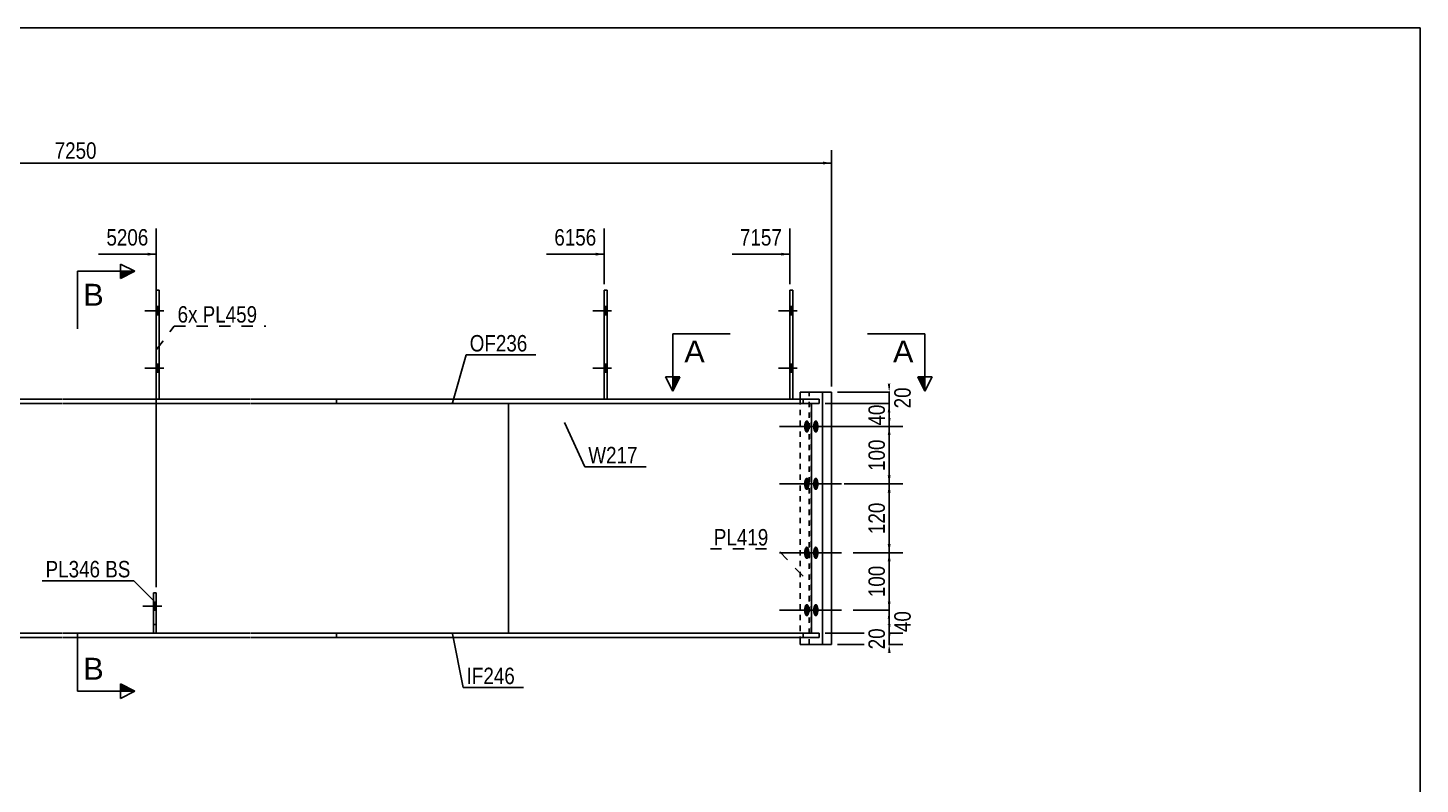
# Model space of a CAD drawing. Header units: millimetres. Extents: x -338 to 65, y -172 to 106.
# Drawn here: x -177.9 to 64.7, y -26.3 to 105.5 of the extents above; entities that cross this region are included whole.
import ezdxf

# ---------------------------------------------------------------- set-up
doc = ezdxf.new("R2010")
doc.units = ezdxf.units.MM
doc.linetypes.add('DXK_LINE_DOT1', pattern=[1.8814, 0.9407, -0.9407])
doc.linetypes.add('DXK_LINE_DOT2', pattern=[3.9198, 1.9599, -1.9599])
doc.styles.add('Arial', font='ARIAL.TTF', dxfattribs={"height": 0.2})
doc.styles.add('Arial Narrow', font='ARIALN.TTF', dxfattribs={"height": 0.2})

# ---------------------------------------------------------------- blocks, each defined once
blk = doc.blocks.new('Unknown-629262135-1210')
at = {"color": 5, "linetype": 'Continuous'}
for p, q in [((64.7, 105.51), (-335.3, 105.51)), ((64.7, -171.49), (64.7, 105.51))]:
    blk.add_line(p, q, dxfattribs=at)
blk = doc.blocks.new('Bolt-629262135-1616 - 1609')
at = {"linetype": 'Continuous'}
for points in [[(-44.64, 55.5), (-44.64, 56.9), (-45.14, 56.9), (-45.14, 55.5)], [(-44.64, 55.5), (-44.64, 56.9), (-45.14, 56.9), (-45.14, 55.5)], [(-44.64, 45.5), (-44.64, 46.9), (-45.14, 46.9), (-45.14, 45.5)], [(-44.64, 45.5), (-44.64, 46.9), (-45.14, 46.9), (-45.14, 45.5)]]:
    blk.add_hatch(color=3, dxfattribs=at).paths.add_polyline_path(points)
at = {"color": 3, "linetype": 'Continuous'}
for p, q in [((-43.84, 56.2), (-47.14, 56.2)), ((-43.84, 56.2), (-47.14, 56.2)), ((-44.64, 56.9), (-45.14, 56.9)), ((-44.64, 56.9), (-45.14, 56.9)), ((-44.64, 55.5), (-45.14, 55.5)), ((-44.64, 55.5), (-45.14, 55.5)), ((-43.84, 46.2), (-47.14, 46.2)), ((-43.84, 46.2), (-47.14, 46.2)), ((-44.64, 46.9), (-45.14, 46.9)), ((-44.64, 46.9), (-45.14, 46.9)), ((-44.64, 45.5), (-45.14, 45.5)), ((-44.64, 45.5), (-45.14, 45.5))]:
    blk.add_line(p, q, dxfattribs=at)
blk = doc.blocks.new('Bolt-629262135-1618 - 1609')
at = {"linetype": 'Continuous'}
blk.add_hatch(color=3, dxfattribs=at).paths.add_polyline_path([(-155.54, 4), (-155.54, 5.4), (-156.04, 5.4), (-156.04, 4)])
at = {"color": 3, "linetype": 'Continuous'}
for p, q in [((-155.54, 5.4), (-156.04, 5.4)), ((-154.59, 4.7), (-157.89, 4.7)), ((-155.54, 4), (-156.04, 4))]:
    blk.add_line(p, q, dxfattribs=at)
blk = doc.blocks.new('Bolt-629262135-1619 - 1609')
at = {"color": 3, "linetype": 'DXK_LINE_DOT2'}
for p, q in [((-155.54, 5.4), (-156.04, 5.4)), ((-154.59, 4.7), (-157.89, 4.7)), ((-155.54, 4), (-156.04, 4))]:
    blk.add_line(p, q, dxfattribs=at)
blk = doc.blocks.new('Bolt-629262135-1624 - 1609')
at = {"linetype": 'Continuous'}
for points in [[(-41.69, 36), (-41.7, 35.77), (-41.73, 35.55), (-41.78, 35.35), (-41.85, 35.18), (-41.94, 35.05), (-42.03, 34.95), (-42.13, 34.91), (-42.24, 34.91), (-42.34, 34.95), (-42.43, 35.05), (-42.52, 35.18), (-42.59, 35.35), (-42.64, 35.55), (-42.67, 35.77), (-42.68, 36), (-42.67, 36.23), (-42.64, 36.45), (-42.59, 36.65), (-42.52, 36.82), (-42.43, 36.95), (-42.34, 37.05), (-42.24, 37.09), (-42.13, 37.09), (-42.03, 37.05), (-41.94, 36.95), (-41.85, 36.82), (-41.78, 36.65), (-41.73, 36.45), (-41.7, 36.23)], [(-40.12, 36), (-40.13, 35.77), (-40.16, 35.55), (-40.21, 35.35), (-40.28, 35.18), (-40.37, 35.05), (-40.46, 34.95), (-40.56, 34.91), (-40.67, 34.91), (-40.77, 34.95), (-40.86, 35.05), (-40.95, 35.18), (-41.02, 35.35), (-41.07, 35.55), (-41.1, 35.77), (-41.11, 36), (-41.1, 36.23), (-41.07, 36.45), (-41.02, 36.65), (-40.95, 36.82), (-40.86, 36.95), (-40.77, 37.05), (-40.67, 37.09), (-40.56, 37.09), (-40.46, 37.05), (-40.37, 36.95), (-40.28, 36.82), (-40.21, 36.65), (-40.16, 36.45), (-40.13, 36.23)], [(-41.69, 26), (-41.7, 25.77), (-41.73, 25.55), (-41.78, 25.35), (-41.85, 25.18), (-41.94, 25.05), (-42.03, 24.95), (-42.13, 24.91), (-42.24, 24.91), (-42.34, 24.95), (-42.43, 25.05), (-42.52, 25.18), (-42.59, 25.35), (-42.64, 25.55), (-42.67, 25.77), (-42.68, 26), (-42.67, 26.23), (-42.64, 26.45), (-42.59, 26.65), (-42.52, 26.82), (-42.43, 26.95), (-42.34, 27.05), (-42.24, 27.09), (-42.13, 27.09), (-42.03, 27.05), (-41.94, 26.95), (-41.85, 26.82), (-41.78, 26.65), (-41.73, 26.45), (-41.7, 26.23)], [(-40.12, 26), (-40.13, 25.77), (-40.16, 25.55), (-40.21, 25.35), (-40.28, 25.18), (-40.37, 25.05), (-40.46, 24.95), (-40.56, 24.91), (-40.67, 24.91), (-40.77, 24.95), (-40.86, 25.05), (-40.95, 25.18), (-41.02, 25.35), (-41.07, 25.55), (-41.1, 25.77), (-41.11, 26), (-41.1, 26.23), (-41.07, 26.45), (-41.02, 26.65), (-40.95, 26.82), (-40.86, 26.95), (-40.77, 27.05), (-40.67, 27.09), (-40.56, 27.09), (-40.46, 27.05), (-40.37, 26.95), (-40.28, 26.82), (-40.21, 26.65), (-40.16, 26.45), (-40.13, 26.23)], [(-41.69, 14), (-41.7, 13.77), (-41.73, 13.55), (-41.78, 13.35), (-41.85, 13.18), (-41.94, 13.05), (-42.03, 12.95), (-42.13, 12.91), (-42.24, 12.91), (-42.34, 12.95), (-42.43, 13.05), (-42.52, 13.18), (-42.59, 13.35), (-42.64, 13.55), (-42.67, 13.77), (-42.68, 14), (-42.67, 14.23), (-42.64, 14.45), (-42.59, 14.65), (-42.52, 14.82), (-42.43, 14.95), (-42.34, 15.05), (-42.24, 15.09), (-42.13, 15.09), (-42.03, 15.05), (-41.94, 14.95), (-41.85, 14.82), (-41.78, 14.65), (-41.73, 14.45), (-41.7, 14.23)], [(-40.12, 14), (-40.13, 13.77), (-40.16, 13.55), (-40.21, 13.35), (-40.28, 13.18), (-40.37, 13.05), (-40.46, 12.95), (-40.56, 12.91), (-40.67, 12.91), (-40.77, 12.95), (-40.86, 13.05), (-40.95, 13.18), (-41.02, 13.35), (-41.07, 13.55), (-41.1, 13.77), (-41.11, 14), (-41.1, 14.23), (-41.07, 14.45), (-41.02, 14.65), (-40.95, 14.82), (-40.86, 14.95), (-40.77, 15.05), (-40.67, 15.09), (-40.56, 15.09), (-40.46, 15.05), (-40.37, 14.95), (-40.28, 14.82), (-40.21, 14.65), (-40.16, 14.45), (-40.13, 14.23)], [(-41.69, 4), (-41.7, 3.77), (-41.73, 3.55), (-41.78, 3.35), (-41.85, 3.18), (-41.94, 3.05), (-42.03, 2.95), (-42.13, 2.91), (-42.24, 2.91), (-42.34, 2.95), (-42.43, 3.05), (-42.52, 3.18), (-42.59, 3.35), (-42.64, 3.55), (-42.67, 3.77), (-42.68, 4), (-42.67, 4.23), (-42.64, 4.45), (-42.59, 4.65), (-42.52, 4.82), (-42.43, 4.95), (-42.34, 5.05), (-42.24, 5.09), (-42.13, 5.09), (-42.03, 5.05), (-41.94, 4.95), (-41.85, 4.82), (-41.78, 4.65), (-41.73, 4.45), (-41.7, 4.23)], [(-40.12, 4), (-40.13, 3.77), (-40.16, 3.55), (-40.21, 3.35), (-40.28, 3.18), (-40.37, 3.05), (-40.46, 2.95), (-40.56, 2.91), (-40.67, 2.91), (-40.77, 2.95), (-40.86, 3.05), (-40.95, 3.18), (-41.02, 3.35), (-41.07, 3.55), (-41.1, 3.77), (-41.11, 4), (-41.1, 4.23), (-41.07, 4.45), (-41.02, 4.65), (-40.95, 4.82), (-40.86, 4.95), (-40.77, 5.05), (-40.67, 5.09), (-40.56, 5.09), (-40.46, 5.05), (-40.37, 4.95), (-40.28, 4.82), (-40.21, 4.65), (-40.16, 4.45), (-40.13, 4.23)]]:
    blk.add_hatch(color=3, dxfattribs=at).paths.add_polyline_path(points)
at = {"color": 3, "linetype": 'Continuous'}
for p, q in [((-37.7, 36), (-46.93, 36)), ((-36.13, 36), (-45.36, 36)), ((-37.7, 26), (-46.93, 26)), ((-36.13, 26), (-45.36, 26)), ((-37.7, 14), (-46.93, 14)), ((-36.13, 14), (-45.36, 14)), ((-37.7, 4), (-46.93, 4)), ((-36.13, 4), (-45.36, 4))]:
    blk.add_line(p, q, dxfattribs=at)
blk = doc.blocks.new('Part-629262135-1629 - 1609')
at = {"color": 7, "linetype": 'DXK_LINE_DOT1'}
for p, q in [((-299.34, 40), (-299.34, 0)), ((-299.34, 40), (-269.34, 40)), ((-269.24, 40), (-236.99, 40)), ((-236.89, 40), (-204.29, 40)), ((-204.19, 40), (-171.94, 40)), ((-171.84, 40), (-139.24, 40)), ((-139.14, 40), (-94.14, 40)), ((-299.34, 0), (-269.34, 0)), ((-269.24, 0), (-236.99, 0)), ((-236.89, 0), (-204.29, 0)), ((-204.19, 0), (-171.94, 0)), ((-171.84, 0), (-139.24, 0)), ((-139.14, 0), (-94.14, 0))]:
    blk.add_line(p, q, dxfattribs=at)
at = {"color": 2, "linetype": 'Continuous'}
blk.add_line((-94.14, 40), (-94.14, 0), dxfattribs=at)
blk = doc.blocks.new('Part-629262135-1651 - 1609')
at = {"color": 2, "linetype": 'Continuous'}
for p, q in [((-44.64, 59.8), (-45.14, 59.8)), ((-45.14, 40.8), (-45.14, 59.8)), ((-44.64, 40.8), (-44.64, 59.8))]:
    blk.add_line(p, q, dxfattribs=at)
at = {"color": 7, "linetype": 'DXK_LINE_DOT1'}
for p, q in [((-45.14, 40.8), (-45.14, 59.8)), ((-44.64, 40.8), (-44.64, 59.8)), ((-45.14, 40.8), (-44.64, 40.8))]:
    blk.add_line(p, q, dxfattribs=at)
blk = doc.blocks.new('Part-629262135-1813 - 1609')
at = {"color": 2, "linetype": 'Continuous'}
for p, q in [((-61.19, 40.8), (-124.14, 40.8)), ((-124.14, 40.8), (-124.14, 40)), ((-61.19, 40), (-124.14, 40)), ((-40.01, 40.8), (-61.09, 40.8)), ((-40.01, 40), (-61.09, 40)), ((-40.01, 40), (-40.01, 40.8))]:
    blk.add_line(p, q, dxfattribs=at)
at = {"color": 7, "linetype": 'DXK_LINE_DOT1'}
blk.add_line((-42.79, 40), (-42.79, 40.8), dxfattribs=at)
blk = doc.blocks.new('Part-629262135-1678 - 1609')
at = {"color": 2, "linetype": 'Continuous'}
for p, q in [((-155.54, 7), (-156.04, 7)), ((-156.04, 0), (-156.04, 7)), ((-155.54, 7), (-155.54, 7)), ((-155.54, 7), (-155.54, 0))]:
    blk.add_line(p, q, dxfattribs=at)
at = {"color": 7, "linetype": 'DXK_LINE_DOT1'}
for p, q in [((-156.04, 7), (-156.04, 1.5)), ((-155.54, 1.5), (-155.54, 7)), ((-155.54, 1.5), (-156.04, 1.5)), ((-156.04, 1.5), (-156.04, 0)), ((-155.54, 0), (-155.54, 1.5)), ((-155.54, 0), (-155.54, 0))]:
    blk.add_line(p, q, dxfattribs=at)
blk = doc.blocks.new('Part-629262135-1700 - 1609')
at = {"color": 7, "linetype": 'DXK_LINE_DOT1'}
for p, q in [((-155.54, 7), (-156.04, 7)), ((-156.04, 7), (-156.04, 0)), ((-156.04, 1.5), (-156.04, 7)), ((-155.54, 0), (-155.54, 7)), ((-155.54, 7), (-155.54, 7)), ((-155.54, 7), (-155.54, 1.5)), ((-156.04, 0), (-156.04, 1.5)), ((-155.54, 1.5), (-155.54, 0)), ((-155.54, 0), (-155.54, 0))]:
    blk.add_line(p, q, dxfattribs=at)
blk = doc.blocks.new('Part-629262135-1854 - 1609')
at = {"color": 2, "linetype": 'Continuous'}
for p, q in [((-155.04, 59.8), (-155.54, 59.8)), ((-155.54, 40.8), (-155.54, 59.8)), ((-155.04, 40.8), (-155.04, 59.8))]:
    blk.add_line(p, q, dxfattribs=at)
at = {"color": 7, "linetype": 'DXK_LINE_DOT1'}
for p, q in [((-155.54, 40.8), (-155.54, 59.8)), ((-155.04, 40.8), (-155.04, 59.8)), ((-155.54, 40.8), (-155.04, 40.8))]:
    blk.add_line(p, q, dxfattribs=at)
blk = doc.blocks.new('Part-629262135-1759 - 1609')
at = {"color": 2, "linetype": 'Continuous'}
for p, q in [((-37.86, 42), (-43.36, 42)), ((-43.36, 42), (-43.36, 40.8)), ((-39.44, -2), (-39.44, 42)), ((-37.86, 42), (-37.86, -2)), ((-43.36, -0.8), (-43.36, -2)), ((-37.86, -2), (-43.36, -2))]:
    blk.add_line(p, q, dxfattribs=at)
at = {"color": 7, "linetype": 'DXK_LINE_DOT1'}
for p, q in [((-41.78, -2), (-41.78, 42)), ((-43.36, 40.8), (-43.36, -0.8))]:
    blk.add_line(p, q, dxfattribs=at)
blk = doc.blocks.new('Part-629262135-1781 - 1609')
at = {"color": 2, "linetype": 'Continuous'}
for p, q in [((-61.19, 0), (-124.14, 0)), ((-124.14, 0), (-124.14, -0.8)), ((-40.01, 0), (-61.09, 0)), ((-40.01, -0.8), (-40.01, 0)), ((-61.19, -0.8), (-124.14, -0.8)), ((-40.01, -0.8), (-61.09, -0.8))]:
    blk.add_line(p, q, dxfattribs=at)
at = {"color": 7, "linetype": 'DXK_LINE_DOT1'}
blk.add_line((-42.79, -0.8), (-42.79, 0), dxfattribs=at)
blk = doc.blocks.new('Part-629262135-1786 - 1609')
at = {"color": 2, "linetype": 'Continuous'}
for p, q in [((-269.34, 0), (-299.34, 0)), ((-236.99, 0), (-269.24, 0)), ((-204.29, 0), (-236.89, 0)), ((-171.94, 0), (-204.19, 0)), ((-139.24, 0), (-171.84, 0)), ((-124.14, 0), (-139.14, 0)), ((-124.14, -0.8), (-124.14, 0)), ((-269.34, -0.8), (-299.34, -0.8)), ((-236.99, -0.8), (-269.24, -0.8)), ((-204.29, -0.8), (-236.89, -0.8)), ((-171.94, -0.8), (-204.19, -0.8)), ((-139.24, -0.8), (-171.84, -0.8)), ((-124.14, -0.8), (-139.14, -0.8))]:
    blk.add_line(p, q, dxfattribs=at)
at = {"color": 7, "linetype": 'DXK_LINE_DOT1'}
for p, q in [((-299.34, 0), (-299.34, -0.8)), ((-299.34, 0), (-299.34, 0)), ((-299.34, -0.8), (-299.34, -0.8))]:
    blk.add_line(p, q, dxfattribs=at)
blk = doc.blocks.new('Part-629262135-1791 - 1609')
at = {"color": 2, "linetype": 'Continuous'}
for p, q in [((-94.14, 0), (-94.14, 40)), ((-41.37, 0), (-41.37, 40))]:
    blk.add_line(p, q, dxfattribs=at)
at = {"color": 7, "linetype": 'DXK_LINE_DOT1'}
for p, q in [((-61.19, 40), (-94.14, 40)), ((-41.37, 40), (-61.09, 40)), ((-41.43, 0), (-41.43, 40)), ((-94.14, 0), (-61.19, 0)), ((-61.09, 0), (-41.37, 0))]:
    blk.add_line(p, q, dxfattribs=at)
blk = doc.blocks.new('Part-629262135-1818 - 1609')
at = {"color": 2, "linetype": 'Continuous'}
for p, q in [((-269.34, 40.8), (-299.34, 40.8)), ((-269.34, 40), (-299.34, 40)), ((-236.99, 40.8), (-269.24, 40.8)), ((-236.99, 40), (-269.24, 40)), ((-204.29, 40.8), (-236.89, 40.8)), ((-204.29, 40), (-236.89, 40)), ((-171.94, 40.8), (-204.19, 40.8)), ((-171.94, 40), (-204.19, 40)), ((-139.24, 40.8), (-171.84, 40.8)), ((-139.24, 40), (-171.84, 40)), ((-124.14, 40.8), (-139.14, 40.8)), ((-124.14, 40), (-139.14, 40)), ((-124.14, 40), (-124.14, 40.8))]:
    blk.add_line(p, q, dxfattribs=at)
at = {"color": 7, "linetype": 'DXK_LINE_DOT1'}
for p, q in [((-299.34, 40.8), (-299.34, 40)), ((-299.34, 40.8), (-299.34, 40.8)), ((-299.34, 40), (-299.34, 40))]:
    blk.add_line(p, q, dxfattribs=at)
blk = doc.blocks.new('Part-629262135-1859 - 1609')
at = {"color": 2, "linetype": 'Continuous'}
for p, q in [((-76.99, 59.8), (-77.49, 59.8)), ((-77.49, 40.8), (-77.49, 59.8)), ((-76.99, 40.8), (-76.99, 59.8))]:
    blk.add_line(p, q, dxfattribs=at)
at = {"color": 7, "linetype": 'DXK_LINE_DOT1'}
for p, q in [((-77.49, 40.8), (-77.49, 59.8)), ((-76.99, 40.8), (-76.99, 59.8)), ((-77.49, 40.8), (-76.99, 40.8))]:
    blk.add_line(p, q, dxfattribs=at)
blk = doc.blocks.new('Bolt-629262135-1860 - 1609')
at = {"linetype": 'Continuous'}
for points in [[(-155.04, 55.5), (-155.04, 56.9), (-155.54, 56.9), (-155.54, 55.5)], [(-155.04, 55.5), (-155.04, 56.9), (-155.54, 56.9), (-155.54, 55.5)], [(-155.04, 45.5), (-155.04, 46.9), (-155.54, 46.9), (-155.54, 45.5)], [(-155.04, 45.5), (-155.04, 46.9), (-155.54, 46.9), (-155.54, 45.5)]]:
    blk.add_hatch(color=3, dxfattribs=at).paths.add_polyline_path(points)
at = {"color": 3, "linetype": 'Continuous'}
for p, q in [((-154.24, 56.2), (-157.54, 56.2)), ((-154.24, 56.2), (-157.54, 56.2)), ((-155.04, 56.9), (-155.54, 56.9)), ((-155.04, 56.9), (-155.54, 56.9)), ((-155.04, 55.5), (-155.54, 55.5)), ((-155.04, 55.5), (-155.54, 55.5)), ((-154.24, 46.2), (-157.54, 46.2)), ((-154.24, 46.2), (-157.54, 46.2)), ((-155.04, 46.9), (-155.54, 46.9)), ((-155.04, 46.9), (-155.54, 46.9)), ((-155.04, 45.5), (-155.54, 45.5)), ((-155.04, 45.5), (-155.54, 45.5))]:
    blk.add_line(p, q, dxfattribs=at)
blk = doc.blocks.new('Bolt-629262135-1861 - 1609')
at = {"linetype": 'Continuous'}
for points in [[(-76.99, 55.5), (-76.99, 56.9), (-77.49, 56.9), (-77.49, 55.5)], [(-76.99, 55.5), (-76.99, 56.9), (-77.49, 56.9), (-77.49, 55.5)], [(-76.99, 45.5), (-76.99, 46.9), (-77.49, 46.9), (-77.49, 45.5)], [(-76.99, 45.5), (-76.99, 46.9), (-77.49, 46.9), (-77.49, 45.5)]]:
    blk.add_hatch(color=3, dxfattribs=at).paths.add_polyline_path(points)
at = {"color": 3, "linetype": 'Continuous'}
for p, q in [((-76.19, 56.2), (-79.49, 56.2)), ((-76.19, 56.2), (-79.49, 56.2)), ((-76.99, 56.9), (-77.49, 56.9)), ((-76.99, 56.9), (-77.49, 56.9)), ((-76.99, 55.5), (-77.49, 55.5)), ((-76.99, 55.5), (-77.49, 55.5)), ((-76.19, 46.2), (-79.49, 46.2)), ((-76.19, 46.2), (-79.49, 46.2)), ((-76.99, 46.9), (-77.49, 46.9)), ((-76.99, 46.9), (-77.49, 46.9)), ((-76.99, 45.5), (-77.49, 45.5)), ((-76.99, 45.5), (-77.49, 45.5))]:
    blk.add_line(p, q, dxfattribs=at)
blk = doc.blocks.new('StraightDimension-629262135-1972 - 1609')
at = {"linetype": 'Continuous'}
blk.add_hatch(color=7, dxfattribs=at).paths.add_polyline_path([(-39.36, 82.18), (-37.86, 81.93), (-39.36, 81.68)])
at = {"color": 7, "linetype": 'Continuous'}
for p, q in [((-37.86, 43), (-37.86, 84.18)), ((-301.34, 81.93), (-37.86, 81.93))]:
    blk.add_line(p, q, dxfattribs=at)
at = {"color": 0}
blk.add_wipeout([(-165.34, 82.08), (-165.34, 86.28), (-173.85, 86.28), (-173.85, 82.08)], dxfattribs=at)
at = {"color": 3, "style": 'Arial Narrow'}
blk.add_text('7250', height=2.863, dxfattribs=at).set_placement((-173.25, 82.68))
blk = doc.blocks.new('StraightDimension-629262135-3614 - 1609')
at = {"linetype": 'Continuous'}
for points in [[(-28.08, 38.5), (-27.83, 40), (-27.58, 38.5)], [(-27.58, 37.5), (-27.83, 36), (-28.08, 37.5)]]:
    blk.add_hatch(color=7, dxfattribs=at).paths.add_polyline_path(points)
at = {"color": 7, "linetype": 'Continuous'}
for p, q in [((-39.01, 40), (-25.43, 40)), ((-27.83, 36), (-27.83, 40)), ((-39.01, 36), (-25.43, 36))]:
    blk.add_line(p, q, dxfattribs=at)
at = {"color": 0}
blk.add_wipeout([(-27.98, 40.43), (-32.18, 40.43), (-32.18, 35.57), (-27.98, 35.57)], dxfattribs=at)
at = {"color": 3, "style": 'Arial Narrow'}
blk.add_text('40', height=2.863, rotation=90.0002, dxfattribs=at).set_placement((-28.58, 36.17))
blk = doc.blocks.new('StraightDimension-629262135-3312 - 1609')
at = {"linetype": 'Continuous'}
blk.add_hatch(color=7, dxfattribs=at).paths.add_polyline_path([(-46.64, 66.3), (-45.14, 66.05), (-46.64, 65.8)])
at = {"color": 7, "linetype": 'Continuous'}
for p, q in [((-45.14, 60.8), (-45.14, 70.55)), ((-55.2, 66.05), (-45.14, 66.05))]:
    blk.add_line(p, q, dxfattribs=at)
at = {"color": 0}
blk.add_wipeout([(-45.92, 66.95), (-45.92, 71.15), (-54.43, 71.15), (-54.43, 66.95)], dxfattribs=at)
at = {"color": 3, "style": 'Arial Narrow'}
blk.add_text('7157', height=2.863, dxfattribs=at).set_placement((-53.83, 67.55))
blk = doc.blocks.new('StraightDimension-629262135-3313 - 1609')
at = {"linetype": 'Continuous'}
blk.add_hatch(color=7, dxfattribs=at).paths.add_polyline_path([(-78.99, 66.3), (-77.49, 66.05), (-78.99, 65.8)])
at = {"color": 7, "linetype": 'Continuous'}
for p, q in [((-77.49, 60.8), (-77.49, 70.55)), ((-87.55, 66.05), (-77.49, 66.05))]:
    blk.add_line(p, q, dxfattribs=at)
at = {"color": 0}
blk.add_wipeout([(-78.27, 66.95), (-78.27, 71.15), (-86.78, 71.15), (-86.78, 66.95)], dxfattribs=at)
at = {"color": 3, "style": 'Arial Narrow'}
blk.add_text('6156', height=2.863, dxfattribs=at).set_placement((-86.18, 67.55))
blk = doc.blocks.new('StraightDimension-629262135-3314 - 1609')
at = {"linetype": 'Continuous'}
blk.add_hatch(color=7, dxfattribs=at).paths.add_polyline_path([(-157.04, 66.3), (-155.54, 66.05), (-157.04, 65.8)])
at = {"color": 7, "linetype": 'Continuous'}
for p, q in [((-155.54, 8), (-155.54, 70.55)), ((-165.6, 66.05), (-155.54, 66.05))]:
    blk.add_line(p, q, dxfattribs=at)
at = {"color": 0}
blk.add_wipeout([(-156.32, 66.95), (-156.32, 71.15), (-164.83, 71.15), (-164.83, 66.95)], dxfattribs=at)
at = {"color": 3, "style": 'Arial Narrow'}
blk.add_text('5206', height=2.863, dxfattribs=at).set_placement((-164.23, 67.55))
blk = doc.blocks.new('StraightDimension-629262135-3613 - 1609')
at = {"linetype": 'Continuous'}
for points in [[(-27.58, 43.5), (-27.83, 42), (-28.08, 43.5)], [(-28.08, 38.5), (-27.83, 40), (-27.58, 38.5)]]:
    blk.add_hatch(color=7, dxfattribs=at).paths.add_polyline_path(points)
at = {"color": 7, "linetype": 'Continuous'}
for p, q in [((-36.86, 42), (-25.58, 42)), ((-27.83, 40), (-27.83, 42)), ((-39.01, 40), (-25.58, 40))]:
    blk.add_line(p, q, dxfattribs=at)
at = {"color": 0}
blk.add_wipeout([(-23.48, 43.43), (-27.68, 43.43), (-27.68, 38.57), (-23.48, 38.57)], dxfattribs=at)
at = {"color": 3, "style": 'Arial Narrow'}
blk.add_text('20', height=2.863, rotation=90.0002, dxfattribs=at).set_placement((-24.08, 39.17))
blk = doc.blocks.new('StraightDimension-629262135-3615 - 1609')
at = {"linetype": 'Continuous'}
for points in [[(-28.08, 34.5), (-27.83, 36), (-27.58, 34.5)], [(-27.58, 27.5), (-27.83, 26), (-28.08, 27.5)]]:
    blk.add_hatch(color=7, dxfattribs=at).paths.add_polyline_path(points)
at = {"color": 7, "linetype": 'Continuous'}
for p, q in [((-39.01, 36), (-25.43, 36)), ((-27.83, 26), (-27.83, 36)), ((-35.66, 26), (-25.43, 26))]:
    blk.add_line(p, q, dxfattribs=at)
at = {"color": 0}
blk.add_wipeout([(-27.98, 34.34), (-32.18, 34.34), (-32.18, 27.66), (-27.98, 27.66)], dxfattribs=at)
at = {"color": 3, "style": 'Arial Narrow'}
blk.add_text('100', height=2.863, rotation=90.0002, dxfattribs=at).set_placement((-28.58, 28.26))
blk = doc.blocks.new('StraightDimension-629262135-3616 - 1609')
at = {"linetype": 'Continuous'}
for points in [[(-28.08, 24.5), (-27.83, 26), (-27.58, 24.5)], [(-27.58, 15.5), (-27.83, 14), (-28.08, 15.5)]]:
    blk.add_hatch(color=7, dxfattribs=at).paths.add_polyline_path(points)
at = {"color": 7, "linetype": 'Continuous'}
for p, q in [((-35.66, 26), (-25.43, 26)), ((-27.83, 14), (-27.83, 26)), ((-34.08, 14), (-25.43, 14))]:
    blk.add_line(p, q, dxfattribs=at)
at = {"color": 0}
blk.add_wipeout([(-27.98, 23.34), (-32.18, 23.34), (-32.18, 16.66), (-27.98, 16.66)], dxfattribs=at)
at = {"color": 3, "style": 'Arial Narrow'}
blk.add_text('120', height=2.863, rotation=90.0002, dxfattribs=at).set_placement((-28.58, 17.26))
blk = doc.blocks.new('StraightDimension-629262135-3617 - 1609')
at = {"linetype": 'Continuous'}
for points in [[(-28.08, 12.5), (-27.83, 14), (-27.58, 12.5)], [(-27.58, 5.5), (-27.83, 4), (-28.08, 5.5)]]:
    blk.add_hatch(color=7, dxfattribs=at).paths.add_polyline_path(points)
at = {"color": 7, "linetype": 'Continuous'}
for p, q in [((-34.08, 14), (-25.43, 14)), ((-27.83, 4), (-27.83, 14)), ((-34.08, 4), (-25.43, 4))]:
    blk.add_line(p, q, dxfattribs=at)
at = {"color": 0}
blk.add_wipeout([(-27.98, 12.34), (-32.18, 12.34), (-32.18, 5.66), (-27.98, 5.66)], dxfattribs=at)
at = {"color": 3, "style": 'Arial Narrow'}
blk.add_text('100', height=2.863, rotation=90.0002, dxfattribs=at).set_placement((-28.58, 6.26))
blk = doc.blocks.new('StraightDimension-629262135-3618 - 1609')
at = {"linetype": 'Continuous'}
for points in [[(-28.08, 2.5), (-27.83, 4), (-27.58, 2.5)], [(-27.58, 1.5), (-27.83, 0), (-28.08, 1.5)]]:
    blk.add_hatch(color=7, dxfattribs=at).paths.add_polyline_path(points)
at = {"color": 7, "linetype": 'Continuous'}
for p, q in [((-34.08, 4), (-25.58, 4)), ((-27.83, 0), (-27.83, 4)), ((-39.01, 0), (-25.58, 0))]:
    blk.add_line(p, q, dxfattribs=at)
at = {"color": 0}
blk.add_wipeout([(-23.48, 4.43), (-27.68, 4.43), (-27.68, -0.43), (-23.48, -0.43)], dxfattribs=at)
at = {"color": 3, "style": 'Arial Narrow'}
blk.add_text('40', height=2.863, rotation=90.0002, dxfattribs=at).set_placement((-24.08, 0.17))
blk = doc.blocks.new('StraightDimension-629262135-3619 - 1609')
at = {"linetype": 'Continuous'}
for points in [[(-27.58, 1.5), (-27.83, 0), (-28.08, 1.5)], [(-28.08, -3.5), (-27.83, -2), (-27.58, -3.5)]]:
    blk.add_hatch(color=7, dxfattribs=at).paths.add_polyline_path(points)
at = {"color": 7, "linetype": 'Continuous'}
for p, q in [((-39.01, 0), (-25.43, 0)), ((-27.83, -2), (-27.83, 0)), ((-36.86, -2), (-25.43, -2))]:
    blk.add_line(p, q, dxfattribs=at)
at = {"color": 0}
blk.add_wipeout([(-27.98, 1.43), (-32.18, 1.43), (-32.18, -3.43), (-27.98, -3.43)], dxfattribs=at)
at = {"color": 3, "style": 'Arial Narrow'}
blk.add_text('20', height=2.863, rotation=90.0002, dxfattribs=at).set_placement((-28.58, -2.83))
blk = doc.blocks.new('MarkSet-629262135-2078 - 1609')
at = {"color": 0}
blk.add_wipeout([(-148.36, 54.12), (-148.36, 57.12), (-151.83, 57.12), (-151.83, 54.12)], dxfattribs=at)
blk.add_wipeout([(-148.36, 54.12), (-148.36, 57.12), (-151.83, 57.12), (-151.83, 54.12)], dxfattribs=at)
at = {"color": 7, "linetype": 'DXK_LINE_DOT2'}
blk.add_line((-155.54, 49.36), (-152.43, 53.52), dxfattribs=at)
at = {"color": 0}
blk.add_wipeout([(-137.95, 54.12), (-137.95, 57.12), (-147.46, 57.12), (-147.46, 54.12)], dxfattribs=at)
blk.add_wipeout([(-137.95, 54.12), (-137.95, 57.12), (-147.46, 57.12), (-147.46, 54.12)], dxfattribs=at)
at = {"color": 7, "linetype": 'DXK_LINE_DOT2'}
blk.add_line((-152.43, 53.52), (-136.45, 53.52), dxfattribs=at)
at = {"color": 3, "style": 'Arial Narrow'}
for s, p in [('6x', (-151.83, 54.12)), ('PL459', (-147.46, 54.12))]:
    blk.add_text(s, height=2.863, dxfattribs=at).set_placement(p)
blk = doc.blocks.new('Mark-629262135-1755 - 1609')
at = {"color": 7, "linetype": 'DXK_LINE_DOT2'}
blk.add_line((-42.84, 9.91), (-47.37, 14.67), dxfattribs=at)
at = {"color": 0}
blk.add_wipeout([(-48.87, 15.27), (-48.87, 18.27), (-58.38, 18.27), (-58.38, 15.27)], dxfattribs=at)
blk.add_wipeout([(-48.87, 15.27), (-48.87, 18.27), (-58.38, 18.27), (-58.38, 15.27)], dxfattribs=at)
at = {"color": 7, "linetype": 'DXK_LINE_DOT2'}
blk.add_line((-58.98, 14.67), (-47.37, 14.67), dxfattribs=at)
at = {"color": 3, "style": 'Arial Narrow'}
blk.add_text('PL419', height=2.863, dxfattribs=at).set_placement((-58.38, 15.27))
blk = doc.blocks.new('MarkSet-629262135-2105 - 1609')
at = {"color": 0}
blk.add_wipeout([(-165.33, 9.71), (-165.33, 12.71), (-174.83, 12.71), (-174.83, 9.71)], dxfattribs=at)
blk.add_wipeout([(-165.33, 9.71), (-165.33, 12.71), (-174.83, 12.71), (-174.83, 9.71)], dxfattribs=at)
blk.add_wipeout([(-160.05, 9.71), (-160.05, 12.71), (-164.43, 12.71), (-164.43, 9.71)], dxfattribs=at)
blk.add_wipeout([(-160.05, 9.71), (-160.05, 12.71), (-164.43, 12.71), (-164.43, 9.71)], dxfattribs=at)
at = {"color": 7, "linetype": 'Continuous'}
for p in [(-175.43, 9.11), (-155.91, 5.57)]:
    blk.add_line(p, (-159.45, 9.11), dxfattribs=at)
at = {"color": 3, "style": 'Arial Narrow'}
for s, p in [('PL346', (-174.83, 9.71)), ('BS', (-164.43, 9.71))]:
    blk.add_text(s, height=2.863, dxfattribs=at).set_placement(p)
blk = doc.blocks.new('Mark-629262135-1777 - 1609')
at = {"color": 0}
blk.add_wipeout([(-93.06, -8.9), (-93.06, -5.9), (-101.46, -5.9), (-101.46, -8.9)], dxfattribs=at)
blk.add_wipeout([(-93.06, -8.9), (-93.06, -5.9), (-101.46, -5.9), (-101.46, -8.9)], dxfattribs=at)
at = {"color": 7, "linetype": 'Continuous'}
for p, q in [((-103.9, -0.13), (-102.06, -9.5)), ((-102.06, -9.5), (-91.56, -9.5))]:
    blk.add_line(p, q, dxfattribs=at)
at = {"color": 3, "style": 'Arial Narrow'}
blk.add_text('IF246', height=2.863, dxfattribs=at).set_placement((-101.46, -8.9))
blk = doc.blocks.new('Mark-629262135-1787 - 1609')
at = {"color": 0}
blk.add_wipeout([(-71.67, 29.59), (-71.67, 32.59), (-80.26, 32.59), (-80.26, 29.59)], dxfattribs=at)
blk.add_wipeout([(-71.67, 29.59), (-71.67, 32.59), (-80.26, 32.59), (-80.26, 29.59)], dxfattribs=at)
at = {"color": 7, "linetype": 'Continuous'}
for p, q in [((-84.4, 36.73), (-80.86, 28.99)), ((-80.86, 28.99), (-70.17, 28.99))]:
    blk.add_line(p, q, dxfattribs=at)
at = {"color": 3, "style": 'Arial Narrow'}
blk.add_text('W217', height=2.863, dxfattribs=at).set_placement((-80.26, 29.59))
blk = doc.blocks.new('SectionMark-629262135-2052 - 1609')
at = {"linetype": 'Continuous'}
for points in [[(-161.76, 61.81), (-161.76, 63.06), (-159.26, 63.06)], [(-161.76, -10.13), (-161.76, -8.88), (-159.26, -10.13)]]:
    blk.add_hatch(color=30, dxfattribs=at).paths.add_polyline_path(points)
at = {"color": 30, "linetype": 'Continuous'}
for p, q in [((-161.76, 61.81), (-161.76, 64.31)), ((-161.76, 64.31), (-159.26, 63.06)), ((-169.26, 63.06), (-159.26, 63.06)), ((-159.26, 63.06), (-161.76, 61.81)), ((-159.26, -10.13), (-161.76, -8.88)), ((-161.76, -8.88), (-161.76, -11.38)), ((-169.26, -10.13), (-159.26, -10.13)), ((-159.26, -10.13), (-161.76, -11.38))]:
    blk.add_line(p, q, dxfattribs=at)
at = {"color": 0, "linetype": 'Continuous'}
for points in [[(-164.7, 57.06), (-164.7, 61.06), (-168.26, 61.06), (-168.26, 57.06)], [(-164.7, -8.13), (-164.7, -4.13), (-168.26, -4.13), (-168.26, -8.13)]]:
    blk.add_wipeout(points, dxfattribs=at)
at = {"color": 30, "linetype": 'Continuous'}
for p, q in [((-169.26, 63.06), (-169.26, 53.06)), ((-169.26, -10.13), (-169.26, -0.13))]:
    blk.add_line(p, q, dxfattribs=at)
at = {"color": 96, "linetype": 'Continuous', "style": 'Arial'}
for p in [(-168.26, 57.06), (-168.26, -8.13)]:
    blk.add_text('B', height=3.82, dxfattribs=at).set_placement(p)
blk = doc.blocks.new('Mark-629262135-1809 - 1609')
at = {"color": 0}
blk.add_wipeout([(-90.88, 49.09), (-90.88, 52.09), (-100.92, 52.09), (-100.92, 49.09)], dxfattribs=at)
blk.add_wipeout([(-90.88, 49.09), (-90.88, 52.09), (-100.92, 52.09), (-100.92, 49.09)], dxfattribs=at)
at = {"color": 7, "linetype": 'Continuous'}
for p, q in [((-103.9, 40.13), (-101.52, 48.49)), ((-101.52, 48.49), (-89.38, 48.49))]:
    blk.add_line(p, q, dxfattribs=at)
at = {"color": 3, "style": 'Arial Narrow'}
blk.add_text('OF236', height=2.863, dxfattribs=at).set_placement((-100.92, 49.09))
blk = doc.blocks.new('SectionMark-629262135-2054 - 1609')
at = {"linetype": 'Continuous'}
for points in [[(-65.53, 44.68), (-64.28, 44.68), (-65.53, 42.18)], [(-22.86, 44.68), (-21.61, 44.68), (-21.61, 42.18)]]:
    blk.add_hatch(color=30, dxfattribs=at).paths.add_polyline_path(points)
at = {"color": 30, "linetype": 'Continuous'}
for p, q in [((-65.53, 52.18), (-65.53, 42.18)), ((-21.61, 52.18), (-21.61, 42.18)), ((-65.53, 42.18), (-66.78, 44.68)), ((-64.28, 44.68), (-66.78, 44.68)), ((-65.53, 42.18), (-64.28, 44.68)), ((-22.86, 44.68), (-20.36, 44.68)), ((-21.61, 42.18), (-22.86, 44.68)), ((-20.36, 44.68), (-21.61, 42.18))]:
    blk.add_line(p, q, dxfattribs=at)
at = {"color": 0, "linetype": 'Continuous'}
for points in [[(-59.97, 47.18), (-59.97, 51.18), (-63.53, 51.18), (-63.53, 47.18)], [(-23.61, 47.18), (-23.61, 51.18), (-27.16, 51.18), (-27.16, 47.18)]]:
    blk.add_wipeout(points, dxfattribs=at)
at = {"color": 30, "linetype": 'Continuous'}
for p, q in [((-65.53, 52.18), (-55.53, 52.18)), ((-21.61, 52.18), (-31.61, 52.18))]:
    blk.add_line(p, q, dxfattribs=at)
at = {"color": 96, "linetype": 'Continuous', "style": 'Arial'}
for p in [(-63.53, 47.18), (-27.16, 47.18)]:
    blk.add_text('A', height=3.82, dxfattribs=at).set_placement(p)

msp = doc.modelspace()

# ---------------------------------------------------------------- block references
for name in ['Unknown-629262135-1210', 'Part-629262135-1854 - 1609', 'Part-629262135-1859 - 1609', 'Part-629262135-1651 - 1609', 'Bolt-629262135-1860 - 1609', 'Bolt-629262135-1861 - 1609', 'Bolt-629262135-1616 - 1609', 'Part-629262135-1759 - 1609', 'Part-629262135-1818 - 1609', 'Part-629262135-1629 - 1609', 'Part-629262135-1813 - 1609', 'Part-629262135-1791 - 1609', 'Bolt-629262135-1624 - 1609', 'Bolt-629262135-1618 - 1609', 'Bolt-629262135-1619 - 1609', 'Part-629262135-1678 - 1609', 'Part-629262135-1700 - 1609', 'Part-629262135-1786 - 1609', 'Part-629262135-1781 - 1609']:
    msp.add_blockref(name, (0, 0))

# ---------------------------------------------------------------- next in the draw order: block references
msp.add_blockref('StraightDimension-629262135-1972 - 1609', (0, 0))

# ---------------------------------------------------------------- next in the draw order: block references
for name in ['StraightDimension-629262135-3314 - 1609', 'StraightDimension-629262135-3313 - 1609', 'StraightDimension-629262135-3312 - 1609', 'Mark-629262135-1809 - 1609', 'StraightDimension-629262135-3614 - 1609', 'Mark-629262135-1787 - 1609', 'Mark-629262135-1755 - 1609', 'Mark-629262135-1777 - 1609']:
    msp.add_blockref(name, (0, 0))

# ---------------------------------------------------------------- next in the draw order: block references
for name in ['MarkSet-629262135-2078 - 1609', 'StraightDimension-629262135-3613 - 1609', 'StraightDimension-629262135-3615 - 1609', 'MarkSet-629262135-2105 - 1609']:
    msp.add_blockref(name, (0, 0))

# ---------------------------------------------------------------- next in the draw order: block references
for name in ['SectionMark-629262135-2052 - 1609', 'SectionMark-629262135-2054 - 1609', 'StraightDimension-629262135-3616 - 1609']:
    msp.add_blockref(name, (0, 0))

# ---------------------------------------------------------------- next in the draw order: block references
msp.add_blockref('StraightDimension-629262135-3617 - 1609', (0, 0))

# ---------------------------------------------------------------- next in the draw order: block references
msp.add_blockref('StraightDimension-629262135-3618 - 1609', (0, 0))

# ---------------------------------------------------------------- next in the draw order: block references
msp.add_blockref('StraightDimension-629262135-3619 - 1609', (0, 0))

doc.saveas('drawing.dxf')
